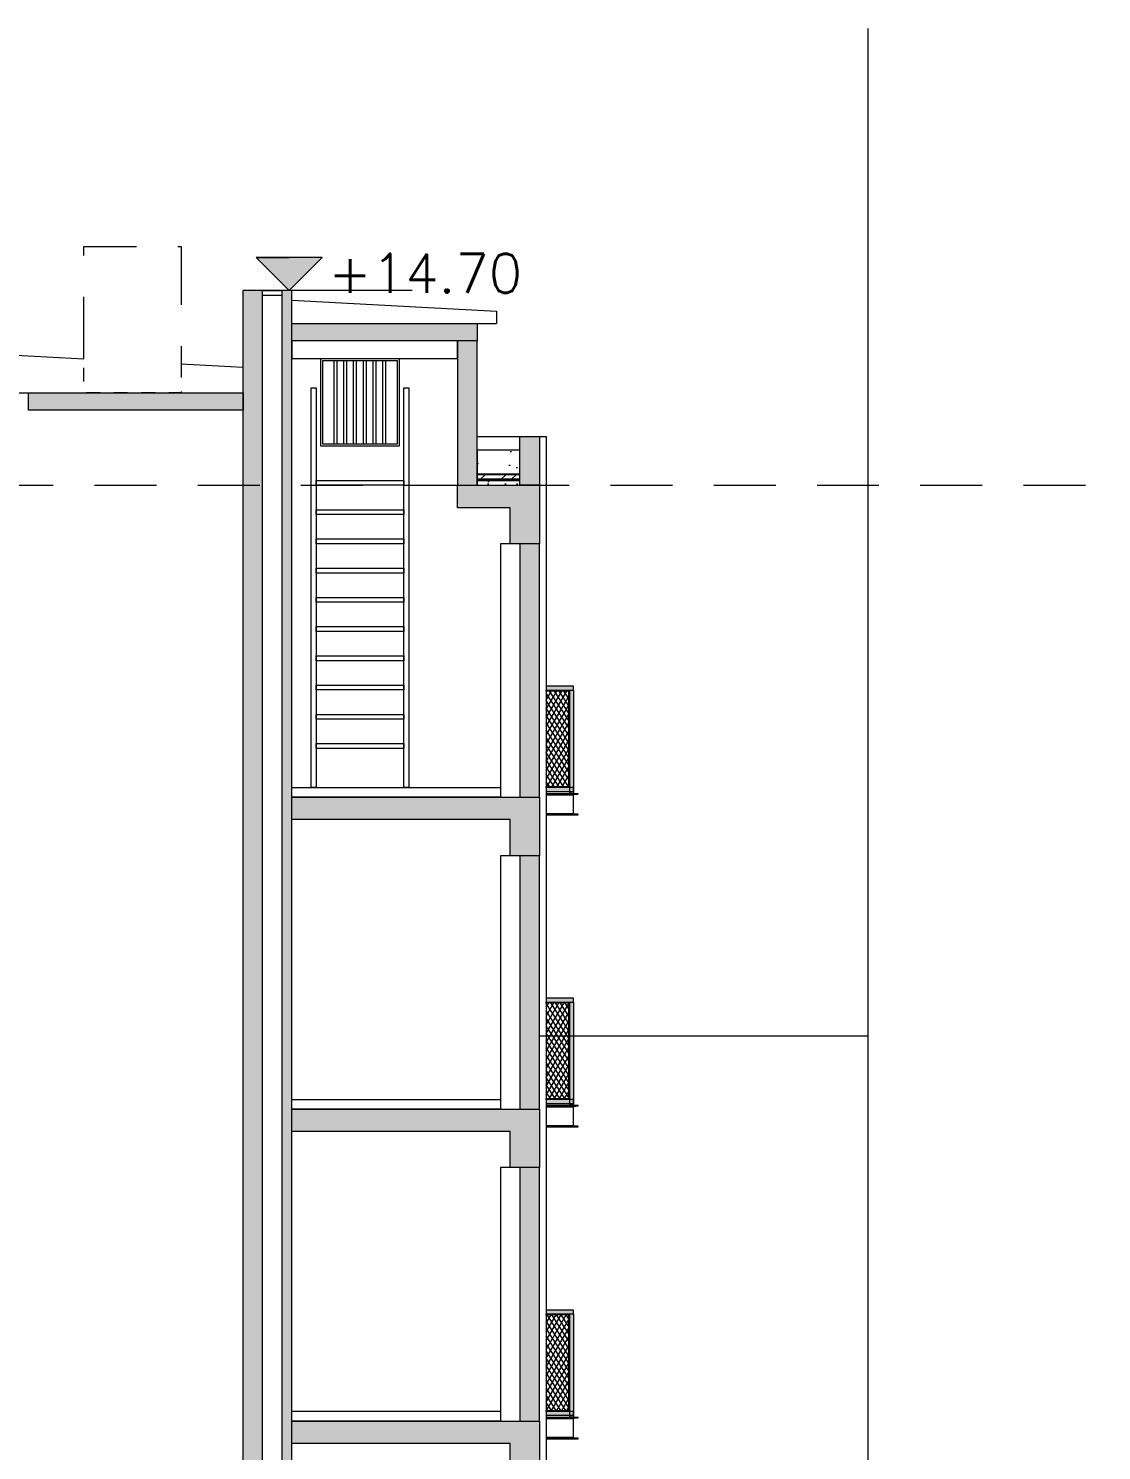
# Model space of a CAD drawing. Header units: millimetres. Extents: x 475616349 to 476941521, y 4620115302 to 4621446928.
# Drawn here: x 476661041 to 476672045, y 4620572668 to 4620587257 of the extents above; entities that cross this region are included whole.
import ezdxf

# ---------------------------------------------------------------- set-up
doc = ezdxf.new("R2010")
doc.units = ezdxf.units.MM
doc.header["$MEASUREMENT"] = 0
doc.linetypes.add('Long Dashed', pattern=[1058.333302, 634.99999, -423.333311])
doc.linetypes.add('Small Dashed', pattern=[282.222222, 141.111111, -141.111111])
for name, color, linetype, lineweight in [('0_0 Architecture_Pen_No__7', 7, 'Continuous', 0), ('0_Pen_No__1_Pen_No__250', 7, 'Continuous', 0), ('0_Pen_No__250_Pen_No__142', 142, 'Continuous', 0), ('0_Pen_No__7_Pen_No__7', 7, 'Continuous', 0), ('2D Drafting - General_Pen_No__250_Pen_No__250', 7, 'Continuous', 0), ('2D Drafting - General_Pen_No__250_Pen_No__7', 7, 'Continuous', 0), ('2D Drafting - General_Pen_No__250_Pen_No__7_Pen_No__154', 154, 'Continuous', 0), ('2D Drafting - General_Pen_No__250_Pen_No__7_Pen_No__250', 7, 'Continuous', 0), ('gegmebi_Pen_No__7_Pen_No__250', 7, 'Continuous', 0), ('kar-panjara_Pen_No__7_Pen_No__250', 7, 'Continuous', 0), ('New_0_Pen_No__7_Pen_No__250', 7, 'Continuous', 0), ('New_2D Drafting - General_Pen_No__1_Pen_No__253', 252, 'Continuous', 0), ('New_2D Drafting - General_Pen_No__1_Pen_No__4', 7, 'Continuous', 0), ('New_2D Drafting - General_Pen_No__250_Pen_No__154', 154, 'Continuous', 0), ('New_2D Drafting - General_Pen_No__250_Pen_No__7', 7, 'Continuous', 0), ('New_2D Drafting - General_Pen_No__250_Pen_No__7_Pen_No__250', 7, 'Continuous', 0), ('New_2D Drafting - General_Pen_No__30_Pen_No__9_Pen_No__9_Pen_No__255', 255, 'Continuous', 0), ('New_2D Drafting - General_Pen_No__30_Pen_No__9_Pen_No__9_Pen_No__7', 7, 'Continuous', 0), ('New_2D Drafting - General_Pen_No__4', 7, 'Continuous', 0), ('New_2D Drafting - General_Pen_No__7', 7, 'Continuous', 0), ('New_reg_nak_Pen_No__7', 7, 'Continuous', 0), ('New_shenobebi_Pen_No__7', 7, 'Continuous', 0), ('New_Structural - Bearing_Pen_No__1', 1, 'Continuous', 0), ('Structural - Bearing_Pen_No__7', 7, 'Continuous', 0), ('zoma_Pen_No__1_Pen_No__142', 142, 'Continuous', 0)]:
    doc.layers.add(name, color=color, linetype=linetype, lineweight=lineweight)
doc.layers.add('New_Structural - Bearing_Pen_No__14', color=7, linetype='Continuous', lineweight=0, true_color=0xc6880c)
doc.linetypes.add('Break', pattern='A,0,[1,бѓЎбѓђбѓ®бѓљбѓ\x98бѓ\x98 #13 nika1.Shx,S=15.679026,R=0,X=0,Y=0],-1975.557214,0', length=1975.557214)
pattern_1 = [(60, (476577134.07, 4620325125.74), (-38.971143, 22.5), []), (122.833095, (476577134.07, 4620325125.74), (36.8060797, 18.75), [])]
pattern_2 = [(45, (476577134.1, 4620325125.74), (-459.6194, 459.6194), []), (45, (476577042.15, 4620325217.66), (-459.6194, 459.6194), [])]

msp = doc.modelspace()

# ---------------------------------------------------------------- hatches: boundary and pattern name
at = {"layer": '0_0 Architecture_Pen_No__7', "linetype": 'Continuous', "lineweight": 0}
h = msp.add_hatch(dxfattribs=at)
h.set_pattern_fill('CUT_STONE', style=0, pattern_type=2)
h.set_pattern_definition([(45, (476577134.07, 4620325925.74), (-254.55844, 254.55844), [0, -240, 0, -360]), (110, (476577934.07, 4620325925.74), (338.28934, 123.12725), [0, -176, 0, -304])])
h.paths.add_polyline_path([(476666081.57, 4620582930.439), (476665641.327, 4620582930.439), (476665641.327, 4620582684.68), (476666081.57, 4620582684.68)])
h = msp.add_hatch(dxfattribs=at)
h.set_pattern_fill('DOUBLE_1_4', style=0, pattern_type=2)
h.set_pattern_definition(pattern_2)
h.paths.add_polyline_path([(476666081.57, 4620582684.68), (476665641.327, 4620582684.68), (476665641.327, 4620582681.68), (476666081.57, 4620582681.68)])
h = msp.add_hatch(dxfattribs=at)
h.set_pattern_fill('STEEL', style=0, pattern_type=2)
h.set_pattern_definition([(45, (476577134.07, 4620325125.74), (-159.09903, 159.09903), []), (45, (476577081.04, 4620325178.77), (-159.09903, 159.09903), [])])
h.paths.add_polyline_path([(476666081.57, 4620582681.68), (476665641.327, 4620582681.68), (476665641.327, 4620582632.059), (476666081.57, 4620582632.059)])
h = msp.add_hatch(dxfattribs=at)
h.set_pattern_fill('DOUBLE_1_4', style=0, pattern_type=2)
h.set_pattern_definition(pattern_2)
h.paths.add_polyline_path([(476666081.57, 4620582632.059), (476665641.327, 4620582632.059), (476665641.327, 4620582629.059), (476666081.57, 4620582629.059)])
h = msp.add_hatch(dxfattribs=at)
h.set_pattern_fill('ALUMINUM', style=0, pattern_type=2)
h.set_pattern_definition([(45, (476577134.07, 4620325125.74), (-176.7767, 176.7767), []), (45, (476577098.72, 4620325161.1), (-176.7767, 176.7767), []), (45, (476577063.36, 4620325196.45), (-176.7767, 176.7767), [])])
h.paths.add_polyline_path([(476666081.57, 4620582629.059), (476665641.327, 4620582629.059), (476665641.327, 4620582621.059), (476666081.57, 4620582621.059)])
h = msp.add_hatch(dxfattribs=at)
h.set_pattern_fill('STRUCTURAL_CONCRETE', style=0, pattern_type=2)
h.set_pattern_definition([(0, (476577134.1, 4620325125.74), (0, 623.5383), [60, -300]), (0, (476577314.1, 4620325437.5), (0, 623.5383), [60, -300]), (60, (476577134.1, 4620325125.74), (-540, 311.7692), [60, -300]), (60, (476577494.1, 4620325125.74), (-540, 311.7692), [60, -300]), (120, (476577194.1, 4620325125.74), (540, 311.7692), [60, -300]), (120, (476577554.1, 4620325125.74), (540, 311.7692), [60, -300]), (0, (476577134.07, 4620325185.74), (0, 120.000005), [0, -120.000005, 0, -180.00001]), (45, (476577194.07, 4620325185.74), (-84.852817, 84.852817), [0, -90.000004, 0, -150.000006])])
h.paths.add_polyline_path([(476666081.57, 4620582620.059), (476665641.327, 4620582620.059), (476665641.327, 4620582570.439), (476666081.57, 4620582570.439)])
at = {"layer": '0_Pen_No__250_Pen_No__142', "linetype": 'Continuous', "lineweight": 0}
msp.add_hatch(color=142, dxfattribs=at).paths.add_polyline_path([(476663713.946, 4620584570.069), (476664051.64, 4620584907.598), (476663376.418, 4620584907.763)])
at = {"layer": '2D Drafting - General_Pen_No__250_Pen_No__250', "linetype": 'Continuous', "lineweight": 0}
msp.add_hatch(color=7, dxfattribs=at).paths.add_polyline_path([(476666281.57, 4620583070.007), (476666281.57, 4620582570.439), (476666081.57, 4620582570.439), (476666081.57, 4620583070.007)])
at = {"layer": '2D Drafting - General_Pen_No__250_Pen_No__7', "linetype": 'Continuous', "lineweight": 0}
for points in [[(476663741.331, 4620584051.793), (476663741.331, 4620584231.801), (476665641.327, 4620584231.801), (476665641.327, 4620584051.793)], [(476661041.614, 4620583339.709), (476661041.614, 4620583519.717), (476663241.61, 4620583519.717), (476663241.61, 4620583339.709)], [(476665441.327, 4620582570.439), (476666081.57, 4620582570.439), (476666281.57, 4620582570.439), (476666281.57, 4620582390.432), (476666281.57, 4620581970.439), (476665981.407, 4620581970.439), (476665981.407, 4620582340.432), (476665441.327, 4620582340.432)], [(476663741.375, 4620572970.439), (476666281.408, 4620572970.439), (476666281.408, 4620572790.432), (476666281.408, 4620572370.439), (476665981.407, 4620572370.439), (476665981.407, 4620572740.432), (476663741.375, 4620572740.432)]]:
    msp.add_hatch(color=7, dxfattribs=at).paths.add_polyline_path(points)
at = {"layer": '2D Drafting - General_Pen_No__250_Pen_No__7_Pen_No__154', "linetype": 'Continuous', "lineweight": 0}
for points in [[(476666081.408, 4620581970.438), (476666081.408, 4620579369.501), (476666281.408, 4620579369.501), (476666281.408, 4620581970.438)], [(476666081.408, 4620578770.438), (476666081.408, 4620576169.501), (476666281.408, 4620576169.501), (476666281.408, 4620578770.438)], [(476666081.408, 4620575570.438), (476666081.408, 4620572969.501), (476666281.408, 4620572969.501), (476666281.408, 4620575570.438)]]:
    msp.add_hatch(color=154, dxfattribs=at).paths.add_polyline_path(points)
at = {"layer": 'New_2D Drafting - General_Pen_No__250_Pen_No__154', "linetype": 'Continuous', "lineweight": 0}
msp.add_hatch(color=154, dxfattribs=at).paths.add_polyline_path([(476663241.371, 4620566620.299), (476663441.375, 4620566620.299), (476663441.375, 4620584570.007), (476663241.371, 4620584570.007)])
at = {"layer": 'New_2D Drafting - General_Pen_No__250_Pen_No__7', "linetype": 'Continuous', "lineweight": 0}
for points in [[(476663641.375, 4620567220.299), (476663741.375, 4620567220.299), (476663741.375, 4620584570.007), (476663641.375, 4620584570.007)], [(476665441.327, 4620582570.439), (476665641.327, 4620582570.439), (476665641.327, 4620584051.793), (476665441.327, 4620584051.793)], [(476663741.375, 4620579370.439), (476666281.408, 4620579370.439), (476666281.408, 4620579190.432), (476666281.408, 4620578770.439), (476665981.408, 4620578770.439), (476665981.408, 4620579140.432), (476663741.375, 4620579140.432)], [(476663741.375, 4620576170.439), (476666281.408, 4620576170.439), (476666281.408, 4620575990.432), (476666281.408, 4620575570.438), (476665981.408, 4620575570.438), (476665981.408, 4620575940.346), (476663741.375, 4620575940.346)]]:
    msp.add_hatch(color=7, dxfattribs=at).paths.add_polyline_path(points)
at = {"layer": 'New_2D Drafting - General_Pen_No__250_Pen_No__7_Pen_No__250', "linetype": 'Continuous', "lineweight": 0}
h = msp.add_hatch(dxfattribs=at)
h.set_pattern_fill('BATT_INSULATION', style=0, pattern_type=2)
h.set_pattern_definition(pattern_1)
h.paths.add_polyline_path([(476665641.327, 4620582621.059), (476665641.327, 4620582620.059), (476666081.57, 4620582620.059), (476666081.57, 4620582621.059)])
at = {"layer": 'New_2D Drafting - General_Pen_No__30_Pen_No__9_Pen_No__9_Pen_No__255', "linetype": 'Continuous', "lineweight": 0}
for points in [[(476666631.525, 4620580509.631), (476666351.858, 4620580509.631), (476666351.858, 4620580469.631), (476666631.525, 4620580469.631)], [(476666581.518, 4620580459.631), (476666351.858, 4620580459.631), (476666351.858, 4620580469.631), (476666591.518, 4620580469.631)], [(476666581.518, 4620579479.629), (476666591.518, 4620579469.629), (476666591.518, 4620580469.631), (476666581.518, 4620580459.631)], [(476666631.525, 4620579409.629), (476666591.518, 4620579409.629), (476666591.518, 4620580469.631), (476666631.525, 4620580469.631)], [(476666591.887, 4620579469.629), (476666351.858, 4620579469.629), (476666351.858, 4620579479.629), (476666581.887, 4620579479.629)], [(476666631.525, 4620579469.629), (476666351.858, 4620579469.629), (476666351.858, 4620579429.629), (476666631.525, 4620579429.629)], [(476666631.525, 4620577309.631), (476666351.858, 4620577309.631), (476666351.858, 4620577269.631), (476666631.525, 4620577269.631)], [(476666581.518, 4620577259.631), (476666351.858, 4620577259.631), (476666351.858, 4620577269.631), (476666591.518, 4620577269.631)], [(476666581.518, 4620576279.629), (476666591.518, 4620576269.629), (476666591.518, 4620577269.631), (476666581.518, 4620577259.631)], [(476666631.525, 4620576209.629), (476666591.518, 4620576209.629), (476666591.518, 4620577269.631), (476666631.525, 4620577269.631)], [(476666591.887, 4620576269.629), (476666351.858, 4620576269.629), (476666351.858, 4620576279.629), (476666581.887, 4620576279.629)], [(476666631.525, 4620576269.629), (476666351.858, 4620576269.629), (476666351.858, 4620576229.629), (476666631.525, 4620576229.629)], [(476666631.525, 4620574109.631), (476666351.858, 4620574109.631), (476666351.858, 4620574069.631), (476666631.525, 4620574069.631)], [(476666581.518, 4620574059.631), (476666351.858, 4620574059.631), (476666351.858, 4620574069.631), (476666591.518, 4620574069.631)], [(476666581.518, 4620573079.629), (476666591.518, 4620573069.629), (476666591.518, 4620574069.631), (476666581.518, 4620574059.631)], [(476666631.525, 4620573009.629), (476666591.518, 4620573009.629), (476666591.518, 4620574069.631), (476666631.525, 4620574069.631)], [(476666591.887, 4620573069.629), (476666351.858, 4620573069.629), (476666351.858, 4620573079.629), (476666581.887, 4620573079.629)], [(476666631.525, 4620573069.629), (476666351.858, 4620573069.629), (476666351.858, 4620573029.629), (476666631.525, 4620573029.629)]]:
    msp.add_hatch(color=255, dxfattribs=at).paths.add_polyline_path(points)
at = {"layer": 'New_2D Drafting - General_Pen_No__7', "linetype": 'Continuous', "lineweight": 0}
h = msp.add_hatch(dxfattribs=at)
h.set_pattern_fill('BATT_INSULATION', style=0, pattern_type=2)
h.set_pattern_definition(pattern_1)
h.paths.add_polyline_path([(476666351.858, 4620579479.629), (476666581.518, 4620579479.629), (476666581.518, 4620580459.631), (476666351.858, 4620580459.631)])
h = msp.add_hatch(dxfattribs=at)
h.set_pattern_fill('BATT_INSULATION', style=0, pattern_type=2)
h.set_pattern_definition(pattern_1)
h.paths.add_polyline_path([(476666351.858, 4620576279.629), (476666581.518, 4620576279.629), (476666581.518, 4620577259.631), (476666351.858, 4620577259.631)])
h = msp.add_hatch(dxfattribs=at)
h.set_pattern_fill('BATT_INSULATION', style=0, pattern_type=2)
h.set_pattern_definition(pattern_1)
h.paths.add_polyline_path([(476666351.858, 4620573079.629), (476666581.518, 4620573079.629), (476666581.518, 4620574059.631), (476666351.858, 4620574059.631)])

# ---------------------------------------------------------------- linework, layer by layer
at = {"layer": '0_0 Architecture_Pen_No__7', "color": 7, "linetype": 'Continuous', "lineweight": 0, "flags": 128}
for points in [[(476666081.57, 4620582930.439), (476665641.327, 4620582930.439), (476665641.327, 4620582684.68), (476666081.57, 4620582684.68)], [(476666081.57, 4620582684.68), (476665641.327, 4620582684.68), (476665641.327, 4620582681.68), (476666081.57, 4620582681.68)], [(476666081.57, 4620582681.68), (476665641.327, 4620582681.68), (476665641.327, 4620582632.059), (476666081.57, 4620582632.059)], [(476666081.57, 4620582632.059), (476665641.327, 4620582632.059), (476665641.327, 4620582629.059), (476666081.57, 4620582629.059)], [(476666081.57, 4620582629.059), (476665641.327, 4620582629.059), (476665641.327, 4620582621.059), (476666081.57, 4620582621.059)], [(476666081.57, 4620582620.059), (476665641.327, 4620582620.059), (476665641.327, 4620582570.439), (476666081.57, 4620582570.439)]]:
    msp.add_lwpolyline(points, close=True, dxfattribs=at)
at = {"layer": '0_Pen_No__1_Pen_No__250', "color": 7, "linetype": 'Continuous', "lineweight": 0, "flags": 128}
for points in [[(476663713.946, 4620584570.069), (476663376.418, 4620584907.763), (476663714.029, 4620584907.68)], [(476663713.946, 4620584570.069), (476664051.64, 4620584907.598), (476663714.029, 4620584907.68)], [(476664976.335, 4620584569.761), (476663376.335, 4620584570.151)]]:
    msp.add_lwpolyline(points, dxfattribs=at)
at = {"layer": '0_Pen_No__250_Pen_No__142', "color": 142, "linetype": 'Continuous', "lineweight": 0, "flags": 128}
msp.add_lwpolyline([(476663713.946, 4620584570.069), (476664051.64, 4620584907.598), (476663376.418, 4620584907.763)], close=True, dxfattribs=at)
at = {"layer": '0_Pen_No__7_Pen_No__7', "color": 7, "linetype": 'Continuous', "lineweight": 0}
for p, q in [((476663741.331, 4620584468.539), (476665841.327, 4620584357.938)), ((476665841.327, 4620584357.938), (476665841.327, 4620584231.801)), ((476663741.331, 4620584231.801), (476665841.327, 4620584231.801)), ((476660641.667, 4620583919.721), (476661608.481, 4620583868.802)), ((476662608.481, 4620583816.134), (476663241.375, 4620583782.802)), ((476660641.667, 4620583519.717), (476663241.61, 4620583519.717))]:
    msp.add_line(p, q, dxfattribs=at)
at = {"layer": '2D Drafting - General_Pen_No__250_Pen_No__7', "color": 7, "linetype": 'Continuous', "lineweight": 0, "flags": 128}
for points in [[(476663741.331, 4620584051.793), (476663741.331, 4620584231.801), (476665641.327, 4620584231.801), (476665641.327, 4620584051.793)], [(476661041.614, 4620583339.709), (476661041.614, 4620583519.717), (476663241.61, 4620583519.717), (476663241.61, 4620583339.709)], [(476666281.57, 4620583070.007), (476666281.57, 4620582570.439), (476666081.57, 4620582570.439), (476666081.57, 4620583070.007)], [(476665441.327, 4620582570.439), (476666081.57, 4620582570.439), (476666281.57, 4620582570.439), (476666281.57, 4620582390.432), (476666281.57, 4620581970.439), (476665981.407, 4620581970.439), (476665981.407, 4620582340.432), (476665441.327, 4620582340.432)], [(476663741.375, 4620572970.439), (476666281.408, 4620572970.439), (476666281.408, 4620572790.432), (476666281.408, 4620572370.439), (476665981.407, 4620572370.439), (476665981.407, 4620572740.432), (476663741.375, 4620572740.432)]]:
    msp.add_lwpolyline(points, close=True, dxfattribs=at)
at = {"layer": '2D Drafting - General_Pen_No__250_Pen_No__7_Pen_No__250', "color": 7, "linetype": 'Continuous', "lineweight": 0, "flags": 128}
for points in [[(476666081.408, 4620581970.438), (476666081.408, 4620579369.501), (476666281.408, 4620579369.501), (476666281.408, 4620581970.438)], [(476666081.408, 4620578770.438), (476666081.408, 4620576169.501), (476666281.408, 4620576169.501), (476666281.408, 4620578770.438)], [(476666081.408, 4620575570.438), (476666081.408, 4620572969.501), (476666281.408, 4620572969.501), (476666281.408, 4620575570.438)]]:
    msp.add_lwpolyline(points, close=True, dxfattribs=at)
at = {"layer": 'gegmebi_Pen_No__7_Pen_No__250', "color": 7, "linetype": 'Continuous', "lineweight": 0}
msp.add_line((476665641.327, 4620583070.007), (476666081.57, 4620583070.007), dxfattribs=at)
at = {"layer": 'gegmebi_Pen_No__7_Pen_No__250', "color": 7, "linetype": 'Continuous', "lineweight": 0, "flags": 128}
for points in [[(476665881.408, 4620579370.439), (476663741.375, 4620579370.439), (476663741.375, 4620579470.439), (476665881.408, 4620579470.439)], [(476665881.408, 4620576170.439), (476663741.375, 4620576170.439), (476663741.375, 4620576270.439), (476665881.408, 4620576270.439)], [(476665881.408, 4620572970.439), (476663741.375, 4620572970.439), (476663741.375, 4620573070.439), (476665881.408, 4620573070.439)]]:
    msp.add_lwpolyline(points, close=True, dxfattribs=at)
at = {"layer": 'kar-panjara_Pen_No__7_Pen_No__250', "color": 7, "linetype": 'Continuous', "lineweight": 0, "flags": 128}
for points in [[(476665881.408, 4620581970.438), (476665881.408, 4620579370.439), (476666281.408, 4620579370.439), (476666281.408, 4620581970.438)], [(476665881.408, 4620578770.438), (476665881.408, 4620576170.439), (476666281.408, 4620576170.439), (476666281.408, 4620578770.438)], [(476665881.408, 4620575570.438), (476665881.408, 4620572970.439), (476666281.408, 4620572970.439), (476666281.408, 4620575570.438)]]:
    msp.add_lwpolyline(points, close=True, dxfattribs=at)
at = {"layer": 'New_0_Pen_No__7_Pen_No__250', "color": 7, "linetype": 'Continuous', "lineweight": 0, "flags": 128}
msp.add_lwpolyline([(476663741.331, 4620583870.439), (476665441.327, 4620583870.439), (476665441.327, 4620584051.793), (476663741.331, 4620584051.793)], close=True, dxfattribs=at)
at = {"layer": 'New_2D Drafting - General_Pen_No__1_Pen_No__253', "color": 252, "linetype": 'Long Dashed', "lineweight": 0, "flags": 128}
msp.add_lwpolyline([(476661608.874, 4620583869.532), (476661608.874, 4620585020.737), (476662608.874, 4620585020.737), (476662608.874, 4620583816.864)], dxfattribs=at)
at = {"layer": 'New_2D Drafting - General_Pen_No__1_Pen_No__4', "color": 7, "linetype": 'Continuous', "lineweight": 0, "flags": 128}
msp.add_lwpolyline([(476663441.375, 4620584570.007), (476663641.375, 4620584570.007), (476663641.375, 4620584518.947), (476663441.375, 4620584518.947)], close=True, dxfattribs=at)
at = {"layer": 'New_2D Drafting - General_Pen_No__1_Pen_No__4', "color": 7, "linetype": 'Small Dashed', "lineweight": 0, "flags": 128}
msp.add_lwpolyline([(476662608.481, 4620583816.134), (476662608.481, 4620583519.717), (476661608.481, 4620583519.717), (476661608.481, 4620583868.802)], dxfattribs=at)
at = {"layer": 'New_2D Drafting - General_Pen_No__250_Pen_No__7', "color": 7, "linetype": 'Continuous', "lineweight": 0, "flags": 128}
for points in [[(476663241.371, 4620566620.299), (476663441.375, 4620566620.299), (476663441.375, 4620584570.007), (476663241.371, 4620584570.007)], [(476663641.375, 4620567220.299), (476663741.375, 4620567220.299), (476663741.375, 4620584570.007), (476663641.375, 4620584570.007)], [(476665441.327, 4620582570.439), (476665641.327, 4620582570.439), (476665641.327, 4620584051.793), (476665441.327, 4620584051.793)], [(476663741.375, 4620579370.439), (476666281.408, 4620579370.439), (476666281.408, 4620579190.432), (476666281.408, 4620578770.439), (476665981.408, 4620578770.439), (476665981.408, 4620579140.432), (476663741.375, 4620579140.432)], [(476663741.375, 4620576170.439), (476666281.408, 4620576170.439), (476666281.408, 4620575990.432), (476666281.408, 4620575570.438), (476665981.408, 4620575570.438), (476665981.408, 4620575940.346), (476663741.375, 4620575940.346)]]:
    msp.add_lwpolyline(points, close=True, dxfattribs=at)
at = {"layer": 'New_2D Drafting - General_Pen_No__250_Pen_No__7_Pen_No__250', "color": 7, "linetype": 'Continuous', "lineweight": 0, "flags": 128}
msp.add_lwpolyline([(476665641.327, 4620582621.059), (476665641.327, 4620582620.059), (476666081.57, 4620582620.059), (476666081.57, 4620582621.059)], close=True, dxfattribs=at)
at = {"layer": 'New_2D Drafting - General_Pen_No__30_Pen_No__9_Pen_No__9_Pen_No__7', "color": 7, "linetype": 'Continuous', "lineweight": 0, "flags": 128}
for points in [[(476666631.525, 4620580509.631), (476666351.858, 4620580509.631), (476666351.858, 4620580469.631), (476666631.525, 4620580469.631)], [(476666581.518, 4620580459.631), (476666351.858, 4620580459.631), (476666351.858, 4620580469.631), (476666591.518, 4620580469.631)], [(476666581.518, 4620579479.629), (476666591.518, 4620579469.629), (476666591.518, 4620580469.631), (476666581.518, 4620580459.631)], [(476666631.525, 4620579409.629), (476666591.518, 4620579409.629), (476666591.518, 4620580469.631), (476666631.525, 4620580469.631)], [(476666591.887, 4620579469.629), (476666351.858, 4620579469.629), (476666351.858, 4620579479.629), (476666581.887, 4620579479.629)], [(476666631.525, 4620579469.629), (476666351.858, 4620579469.629), (476666351.858, 4620579429.629), (476666631.525, 4620579429.629)], [(476666631.525, 4620577309.631), (476666351.858, 4620577309.631), (476666351.858, 4620577269.631), (476666631.525, 4620577269.631)], [(476666581.518, 4620577259.631), (476666351.858, 4620577259.631), (476666351.858, 4620577269.631), (476666591.518, 4620577269.631)], [(476666581.518, 4620576279.629), (476666591.518, 4620576269.629), (476666591.518, 4620577269.631), (476666581.518, 4620577259.631)], [(476666631.525, 4620576209.629), (476666591.518, 4620576209.629), (476666591.518, 4620577269.631), (476666631.525, 4620577269.631)], [(476666591.887, 4620576269.629), (476666351.858, 4620576269.629), (476666351.858, 4620576279.629), (476666581.887, 4620576279.629)], [(476666631.525, 4620576269.629), (476666351.858, 4620576269.629), (476666351.858, 4620576229.629), (476666631.525, 4620576229.629)], [(476666631.525, 4620574109.631), (476666351.858, 4620574109.631), (476666351.858, 4620574069.631), (476666631.525, 4620574069.631)], [(476666581.518, 4620574059.631), (476666351.858, 4620574059.631), (476666351.858, 4620574069.631), (476666591.518, 4620574069.631)], [(476666581.518, 4620573079.629), (476666591.518, 4620573069.629), (476666591.518, 4620574069.631), (476666581.518, 4620574059.631)], [(476666631.525, 4620573009.629), (476666591.518, 4620573009.629), (476666591.518, 4620574069.631), (476666631.525, 4620574069.631)], [(476666591.887, 4620573069.629), (476666351.858, 4620573069.629), (476666351.858, 4620573079.629), (476666581.887, 4620573079.629)], [(476666631.525, 4620573069.629), (476666351.858, 4620573069.629), (476666351.858, 4620573029.629), (476666631.525, 4620573029.629)]]:
    msp.add_lwpolyline(points, close=True, dxfattribs=at)
at = {"layer": 'New_2D Drafting - General_Pen_No__4', "color": 7, "linetype": 'Continuous', "lineweight": 0, "flags": 128}
for points in [[(476666351.858, 4620579479.629), (476666581.518, 4620579479.629), (476666581.518, 4620580459.631), (476666351.858, 4620580459.631)], [(476666351.858, 4620576279.629), (476666581.518, 4620576279.629), (476666581.518, 4620577259.631), (476666351.858, 4620577259.631)], [(476666351.858, 4620573079.629), (476666581.518, 4620573079.629), (476666581.518, 4620574059.631), (476666351.858, 4620574059.631)]]:
    msp.add_lwpolyline(points, close=True, dxfattribs=at)
at = {"layer": 'New_reg_nak_Pen_No__7', "color": 7, "linetype": 'Continuous', "lineweight": 0, "flags": 128}
msp.add_lwpolyline([(476666281.57, 4620583070.007), (476666351.921, 4620583070.005), (476666351.597, 4620569870.43), (476666281.67, 4620569870.431)], dxfattribs=at)
at = {"layer": 'New_shenobebi_Pen_No__7', "color": 7, "linetype": 'Continuous', "lineweight": 0}
for p, q in [((476664176.327, 4620582990.918), (476664176.327, 4620583850.439)), ((476664206.327, 4620582990.918), (476664206.327, 4620583850.439)), ((476664276.327, 4620582990.918), (476664276.327, 4620583850.439)), ((476664306.327, 4620582990.918), (476664306.327, 4620583850.439)), ((476664376.327, 4620582990.918), (476664376.327, 4620583850.439)), ((476664406.327, 4620582990.918), (476664406.327, 4620583850.439)), ((476664476.327, 4620582990.918), (476664476.327, 4620583850.439)), ((476664506.327, 4620582990.918), (476664506.327, 4620583850.439)), ((476664576.327, 4620582990.918), (476664576.327, 4620583850.439)), ((476664606.327, 4620582990.918), (476664606.327, 4620583850.439)), ((476664676.327, 4620582990.918), (476664676.327, 4620583850.439)), ((476664706.327, 4620582990.918), (476664706.327, 4620583850.439))]:
    msp.add_line(p, q, dxfattribs=at)
for points in [[(476664041.327, 4620583870.439), (476664841.327, 4620583870.439), (476664841.327, 4620582970.918), (476664041.327, 4620582970.918)], [(476664061.327, 4620583850.439), (476664821.327, 4620583850.439), (476664821.327, 4620582990.918), (476664061.327, 4620582990.918)], [(476663941.327, 4620583570.439), (476663991.327, 4620583570.439), (476663991.327, 4620579470.439), (476663941.327, 4620579470.439)], [(476664891.327, 4620583570.439), (476664941.327, 4620583570.439), (476664941.327, 4620579470.439), (476664891.327, 4620579470.439)], [(476663991.327, 4620582620.439), (476664891.327, 4620582620.439), (476664891.327, 4620582570.439), (476663991.327, 4620582570.439)], [(476663991.327, 4620582320.439), (476664891.327, 4620582320.439), (476664891.327, 4620582270.439), (476663991.327, 4620582270.439)], [(476663991.327, 4620582020.439), (476664891.327, 4620582020.439), (476664891.327, 4620581970.439), (476663991.327, 4620581970.439)], [(476663991.327, 4620581720.439), (476664891.327, 4620581720.439), (476664891.327, 4620581670.439), (476663991.327, 4620581670.439)], [(476663991.327, 4620581420.439), (476664891.327, 4620581420.439), (476664891.327, 4620581370.439), (476663991.327, 4620581370.439)], [(476663991.327, 4620581120.439), (476664891.327, 4620581120.439), (476664891.327, 4620581070.439), (476663991.327, 4620581070.439)], [(476663991.327, 4620580820.439), (476664891.327, 4620580820.439), (476664891.327, 4620580770.439), (476663991.327, 4620580770.439)], [(476663991.327, 4620580520.439), (476664891.327, 4620580520.439), (476664891.327, 4620580470.439), (476663991.327, 4620580470.439)], [(476663991.327, 4620580220.439), (476664891.327, 4620580220.439), (476664891.327, 4620580170.439), (476663991.327, 4620580170.439)], [(476663991.327, 4620579920.439), (476664891.327, 4620579920.439), (476664891.327, 4620579870.439), (476663991.327, 4620579870.439)]]:
    msp.add_lwpolyline(points, close=True, dxfattribs=at)
at = {"layer": 'New_Structural - Bearing_Pen_No__1', "color": 1, "linetype": 'Continuous', "lineweight": 0}
msp.add_line((476669648.404, 4620587257.227), (476669648.404, 4620560525.901), dxfattribs=at)
at = {"layer": 'New_Structural - Bearing_Pen_No__1', "color": 1, "linetype": 'Break', "lineweight": 0}
msp.add_line((476666281.407, 4620576923.596), (476669648.404, 4620576923.596), dxfattribs=at)
at = {"layer": 'New_Structural - Bearing_Pen_No__14', "color": 42, "linetype": 'Long Dashed', "lineweight": 0, "true_color": 0xc6880c}
msp.add_line((476641611.132, 4620582570.439), (476672045.393, 4620582570.439), dxfattribs=at)
at = {"layer": 'Structural - Bearing_Pen_No__7', "color": 7, "linetype": 'Continuous', "lineweight": 0}
for p, q in [((476666351.831, 4620579409.637), (476666677.851, 4620579409.637)), ((476666351.831, 4620579407.142), (476666677.851, 4620579407.142)), ((476666351.831, 4620579403.187), (476666673.388, 4620579403.187)), ((476666351.831, 4620579399.197), (476666635.987, 4620579399.197)), ((476666351.831, 4620579395.242), (476666631.525, 4620579395.242)), ((476666631.525, 4620579395.242), (476666631.925, 4620579396.773)), ((476666631.525, 4620579204.032), (476666631.525, 4620579395.242)), ((476666631.925, 4620579396.773), (476666633.062, 4620579398.071)), ((476666633.062, 4620579398.071), (476666634.765, 4620579398.938)), ((476666634.765, 4620579398.938), (476666635.987, 4620579399.197)), ((476666635.987, 4620579399.197), (476666673.388, 4620579403.187)), ((476666673.388, 4620579403.187), (476666674.61, 4620579403.447)), ((476666674.61, 4620579403.447), (476666676.313, 4620579404.314)), ((476666676.313, 4620579404.314), (476666677.451, 4620579405.611)), ((476666677.451, 4620579405.611), (476666677.851, 4620579407.142)), ((476666677.851, 4620579407.142), (476666677.851, 4620579409.637)), ((476666351.826, 4620579204.032), (476666631.525, 4620579204.032)), ((476666351.826, 4620579200.077), (476666635.988, 4620579200.077)), ((476666351.826, 4620579196.087), (476666673.389, 4620579196.087)), ((476666351.826, 4620579192.132), (476666677.851, 4620579192.132)), ((476666351.826, 4620579189.637), (476666677.851, 4620579189.637)), ((476666631.925, 4620579202.501), (476666631.525, 4620579204.032)), ((476666633.063, 4620579201.204), (476666631.925, 4620579202.501)), ((476666634.766, 4620579200.337), (476666633.063, 4620579201.204)), ((476666635.988, 4620579200.077), (476666634.766, 4620579200.337)), ((476666673.389, 4620579196.087), (476666635.988, 4620579200.077)), ((476666674.611, 4620579195.828), (476666673.389, 4620579196.087)), ((476666676.314, 4620579194.961), (476666674.611, 4620579195.828)), ((476666677.451, 4620579193.663), (476666676.314, 4620579194.961)), ((476666677.851, 4620579192.132), (476666677.451, 4620579193.663)), ((476666677.851, 4620579189.637), (476666677.851, 4620579192.132)), ((476666351.831, 4620576209.637), (476666677.851, 4620576209.637)), ((476666351.831, 4620576207.142), (476666677.851, 4620576207.142)), ((476666351.831, 4620576203.187), (476666673.388, 4620576203.187)), ((476666351.831, 4620576199.197), (476666635.987, 4620576199.197)), ((476666351.831, 4620576195.242), (476666631.525, 4620576195.242)), ((476666631.525, 4620576195.242), (476666631.925, 4620576196.773)), ((476666631.525, 4620576004.032), (476666631.525, 4620576195.242)), ((476666631.925, 4620576196.773), (476666633.062, 4620576198.071)), ((476666633.062, 4620576198.071), (476666634.765, 4620576198.938)), ((476666634.765, 4620576198.938), (476666635.987, 4620576199.197)), ((476666635.987, 4620576199.197), (476666673.388, 4620576203.187)), ((476666673.388, 4620576203.187), (476666674.61, 4620576203.447)), ((476666674.61, 4620576203.447), (476666676.313, 4620576204.314)), ((476666676.313, 4620576204.314), (476666677.451, 4620576205.611)), ((476666677.451, 4620576205.611), (476666677.851, 4620576207.142)), ((476666677.851, 4620576207.142), (476666677.851, 4620576209.637)), ((476666351.826, 4620576004.032), (476666631.525, 4620576004.032)), ((476666351.826, 4620576000.077), (476666635.988, 4620576000.077)), ((476666351.826, 4620575996.087), (476666673.389, 4620575996.087)), ((476666351.826, 4620575992.132), (476666677.851, 4620575992.132)), ((476666351.826, 4620575989.637), (476666677.851, 4620575989.637)), ((476666631.925, 4620576002.501), (476666631.525, 4620576004.032)), ((476666633.063, 4620576001.204), (476666631.925, 4620576002.501)), ((476666634.766, 4620576000.337), (476666633.063, 4620576001.204)), ((476666635.988, 4620576000.077), (476666634.766, 4620576000.337)), ((476666673.389, 4620575996.087), (476666635.988, 4620576000.077)), ((476666674.611, 4620575995.828), (476666673.389, 4620575996.087)), ((476666676.314, 4620575994.961), (476666674.611, 4620575995.828)), ((476666677.451, 4620575993.663), (476666676.314, 4620575994.961)), ((476666677.851, 4620575992.132), (476666677.451, 4620575993.663)), ((476666677.851, 4620575989.637), (476666677.851, 4620575992.132)), ((476666351.831, 4620573009.637), (476666677.851, 4620573009.637)), ((476666351.831, 4620573007.142), (476666677.851, 4620573007.142)), ((476666351.831, 4620573003.187), (476666673.388, 4620573003.187)), ((476666351.831, 4620572999.197), (476666635.987, 4620572999.197)), ((476666351.831, 4620572995.242), (476666631.525, 4620572995.242)), ((476666631.525, 4620572995.242), (476666631.925, 4620572996.773)), ((476666631.525, 4620572804.032), (476666631.525, 4620572995.242)), ((476666631.925, 4620572996.773), (476666633.062, 4620572998.071)), ((476666633.062, 4620572998.071), (476666634.765, 4620572998.938)), ((476666634.765, 4620572998.938), (476666635.987, 4620572999.197)), ((476666635.987, 4620572999.197), (476666673.388, 4620573003.187)), ((476666673.388, 4620573003.187), (476666674.61, 4620573003.447)), ((476666674.61, 4620573003.447), (476666676.313, 4620573004.314)), ((476666676.313, 4620573004.314), (476666677.451, 4620573005.611)), ((476666677.451, 4620573005.611), (476666677.851, 4620573007.142)), ((476666677.851, 4620573007.142), (476666677.851, 4620573009.637)), ((476666351.826, 4620572804.032), (476666631.525, 4620572804.032)), ((476666351.826, 4620572800.077), (476666635.988, 4620572800.077)), ((476666351.826, 4620572796.087), (476666673.389, 4620572796.087)), ((476666351.826, 4620572792.132), (476666677.851, 4620572792.132)), ((476666351.826, 4620572789.637), (476666677.851, 4620572789.637)), ((476666631.925, 4620572802.501), (476666631.525, 4620572804.032)), ((476666633.063, 4620572801.204), (476666631.925, 4620572802.501)), ((476666634.766, 4620572800.337), (476666633.063, 4620572801.204)), ((476666635.988, 4620572800.077), (476666634.766, 4620572800.337)), ((476666673.389, 4620572796.087), (476666635.988, 4620572800.077)), ((476666674.611, 4620572795.828), (476666673.389, 4620572796.087)), ((476666676.314, 4620572794.961), (476666674.611, 4620572795.828)), ((476666677.451, 4620572793.663), (476666676.314, 4620572794.961)), ((476666677.851, 4620572792.132), (476666677.451, 4620572793.663)), ((476666677.851, 4620572789.637), (476666677.851, 4620572792.132))]:
    msp.add_line(p, q, dxfattribs=at)

# ---------------------------------------------------------------- texts
at = {"layer": 'zoma_Pen_No__1_Pen_No__142', "color": 142, "linetype": 'Continuous', "lineweight": 0, "insert": (476664116.249, 4620584546.325), "char_height": 400, "attachment_point": 7, "rotation": 359.9860128}
msp.add_mtext('\\A1;{\\pql;\\Ftxt.shx;+14.7\\Ftxt.shx;0}', dxfattribs=at)

doc.saveas('drawing.dxf')
